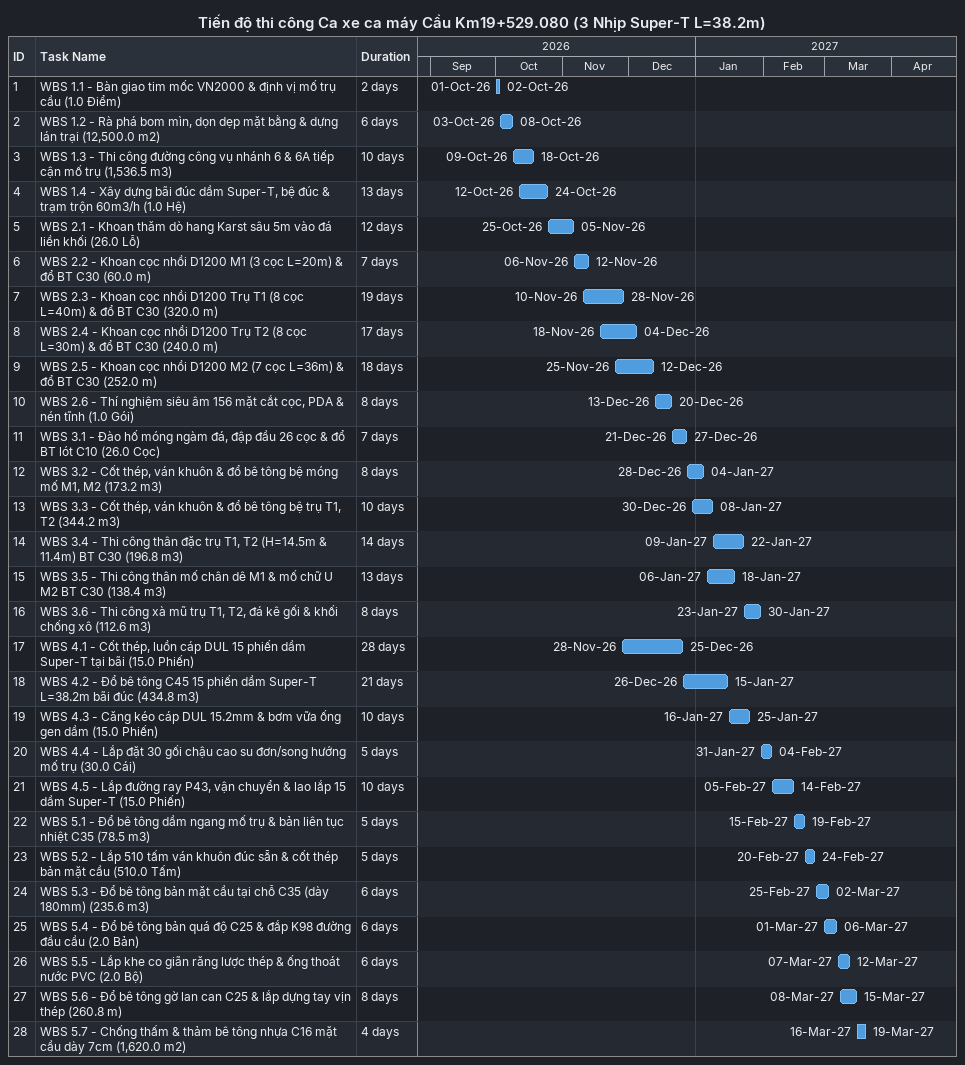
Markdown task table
Tiến độ thi công Ca xe ca máy Cầu Km19+529.080 (3 Nhịp Super-T L=38.2m)

| ID | Task | Duration | Start | Finish |
|---|---|---|---|---|
| 1 | WBS 1.1 - Bàn giao tim mốc VN2000 & định vị mố trụ cầu (1.0 Điểm) | 2d | 2026-10-01 | 2026-10-02 |
| 2 | WBS 1.2 - Rà phá bom mìn, dọn dẹp mặt bằng & dựng lán trại (12,500.0 m2) | 6d | 2026-10-03 | 2026-10-08 |
| 3 | WBS 1.3 - Thi công đường công vụ nhánh 6 & 6A tiếp cận mố trụ (1,536.5 m3) | 10d | 2026-10-09 | 2026-10-18 |
| 4 | WBS 1.4 - Xây dựng bãi đúc dầm Super-T, bệ đúc & trạm trộn 60m3/h (1.0 Hệ) | 13d | 2026-10-12 | 2026-10-24 |
| 5 | WBS 2.1 - Khoan thăm dò hang Karst sâu 5m vào đá liền khối (26.0 Lỗ) | 12d | 2026-10-25 | 2026-11-05 |
| 6 | WBS 2.2 - Khoan cọc nhồi D1200 M1 (3 cọc L=20m) & đổ BT C30 (60.0 m) | 7d | 2026-11-06 | 2026-11-12 |
| 7 | WBS 2.3 - Khoan cọc nhồi D1200 Trụ T1 (8 cọc L=40m) & đổ BT C30 (320.0 m) | 19d | 2026-11-10 | 2026-11-28 |
| 8 | WBS 2.4 - Khoan cọc nhồi D1200 Trụ T2 (8 cọc L=30m) & đổ BT C30 (240.0 m) | 17d | 2026-11-18 | 2026-12-04 |
| 9 | WBS 2.5 - Khoan cọc nhồi D1200 M2 (7 cọc L=36m) & đổ BT C30 (252.0 m) | 18d | 2026-11-25 | 2026-12-12 |
| 10 | WBS 2.6 - Thí nghiệm siêu âm 156 mặt cắt cọc, PDA & nén tĩnh (1.0 Gói) | 8d | 2026-12-13 | 2026-12-20 |
| 11 | WBS 3.1 - Đào hố móng ngàm đá, đập đầu 26 cọc & đổ BT lót C10 (26.0 Cọc) | 7d | 2026-12-21 | 2026-12-27 |
| 12 | WBS 3.2 - Cốt thép, ván khuôn & đổ bê tông bệ móng mố M1, M2 (173.2 m3) | 8d | 2026-12-28 | 2027-01-04 |
| 13 | WBS 3.3 - Cốt thép, ván khuôn & đổ bê tông bệ trụ T1, T2 (344.2 m3) | 10d | 2026-12-30 | 2027-01-08 |
| 14 | WBS 3.4 - Thi công thân đặc trụ T1, T2 (H=14.5m & 11.4m) BT C30 (196.8 m3) | 14d | 2027-01-09 | 2027-01-22 |
| 15 | WBS 3.5 - Thi công thân mố chân dê M1 & mố chữ U M2 BT C30 (138.4 m3) | 13d | 2027-01-06 | 2027-01-18 |
| 16 | WBS 3.6 - Thi công xà mũ trụ T1, T2, đá kê gối & khối chống xô (112.6 m3) | 8d | 2027-01-23 | 2027-01-30 |
| 17 | WBS 4.1 - Cốt thép, luồn cáp DUL 15 phiến dầm Super-T tại bãi (15.0 Phiến) | 28d | 2026-11-28 | 2026-12-25 |
| 18 | WBS 4.2 - Đổ bê tông C45 15 phiến dầm Super-T L=38.2m bãi đúc (434.8 m3) | 21d | 2026-12-26 | 2027-01-15 |
| 19 | WBS 4.3 - Căng kéo cáp DUL 15.2mm & bơm vữa ống gen dầm (15.0 Phiến) | 10d | 2027-01-16 | 2027-01-25 |
| 20 | WBS 4.4 - Lắp đặt 30 gối chậu cao su đơn/song hướng mố trụ (30.0 Cái) | 5d | 2027-01-31 | 2027-02-04 |
| 21 | WBS 4.5 - Lắp đường ray P43, vận chuyển & lao lắp 15 dầm Super-T (15.0 Phiến) | 10d | 2027-02-05 | 2027-02-14 |
| 22 | WBS 5.1 - Đổ bê tông dầm ngang mố trụ & bản liên tục nhiệt C35 (78.5 m3) | 5d | 2027-02-15 | 2027-02-19 |
| 23 | WBS 5.2 - Lắp 510 tấm ván khuôn đúc sẵn & cốt thép bản mặt cầu (510.0 Tấm) | 5d | 2027-02-20 | 2027-02-24 |
| 24 | WBS 5.3 - Đổ bê tông bản mặt cầu tại chỗ C35 (dày 180mm) (235.6 m3) | 6d | 2027-02-25 | 2027-03-02 |
| 25 | WBS 5.4 - Đổ bê tông bản quá độ C25 & đắp K98 đường đầu cầu (2.0 Bản) | 6d | 2027-03-01 | 2027-03-06 |
| 26 | WBS 5.5 - Lắp khe co giãn răng lược thép & ống thoát nước PVC (2.0 Bộ) | 6d | 2027-03-07 | 2027-03-12 |
| 27 | WBS 5.6 - Đổ bê tông gờ lan can C25 & lắp dựng tay vịn thép (260.8 m) | 8d | 2027-03-08 | 2027-03-15 |
| 28 | WBS 5.7 - Chống thấm & thảm bê tông nhựa C16 mặt cầu dày 7cm (1,620.0 m2) | 4d | 2027-03-16 | 2027-03-19 |
